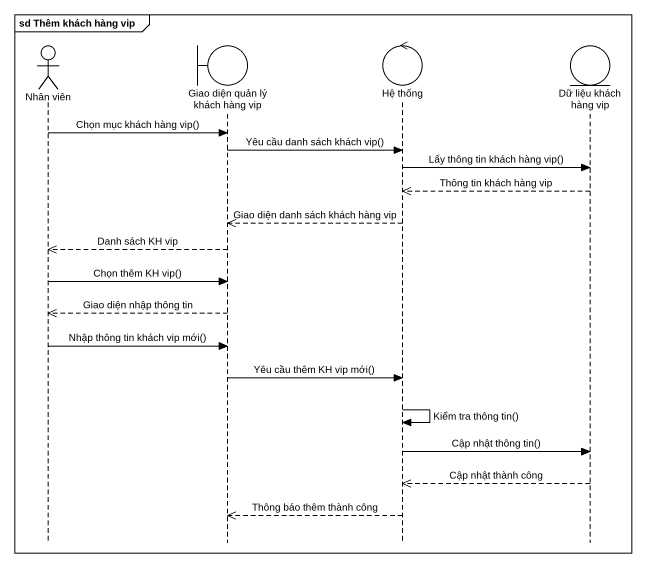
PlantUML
@startuml
mainframe sd Thêm khách hàng vip
hide footbox
actor "Nhân viên" as Nhân_viên
boundary "Giao diện quản lý khách hàng vip" as Giao_diện_quản_lý_khách
control "Hệ thống" as Hệ_thống
entity "Dữ liệu khách hàng vip" as Dữ_liệu_khách_hàng_vip

Nhân_viên -> Giao_diện_quản_lý_khách : Chọn mục khách hàng vip()
Giao_diện_quản_lý_khách -> Hệ_thống : Yêu cầu danh sách khách vip()
Hệ_thống -> Dữ_liệu_khách_hàng_vip : Lấy thông tin khách hàng vip()
Dữ_liệu_khách_hàng_vip -->> Hệ_thống : Thông tin khách hàng vip
Hệ_thống -->> Giao_diện_quản_lý_khách : Giao diện danh sách khách hàng vip
Giao_diện_quản_lý_khách -->> Nhân_viên : Danh sách KH vip
Nhân_viên -> Giao_diện_quản_lý_khách : Chọn thêm KH vip()
Giao_diện_quản_lý_khách -->> Nhân_viên : Giao diện nhập thông tin
Nhân_viên -> Giao_diện_quản_lý_khách : Nhập thông tin khách vip mới()
Giao_diện_quản_lý_khách -> Hệ_thống : Yêu cầu thêm KH vip mới()
Hệ_thống -> Hệ_thống : Kiểm tra thông tin()
Hệ_thống -> Dữ_liệu_khách_hàng_vip : Cập nhật thông tin()
Dữ_liệu_khách_hàng_vip -->> Hệ_thống : Cập nhật thành công
Hệ_thống -->> Giao_diện_quản_lý_khách : Thông báo thêm thành công
@enduml
